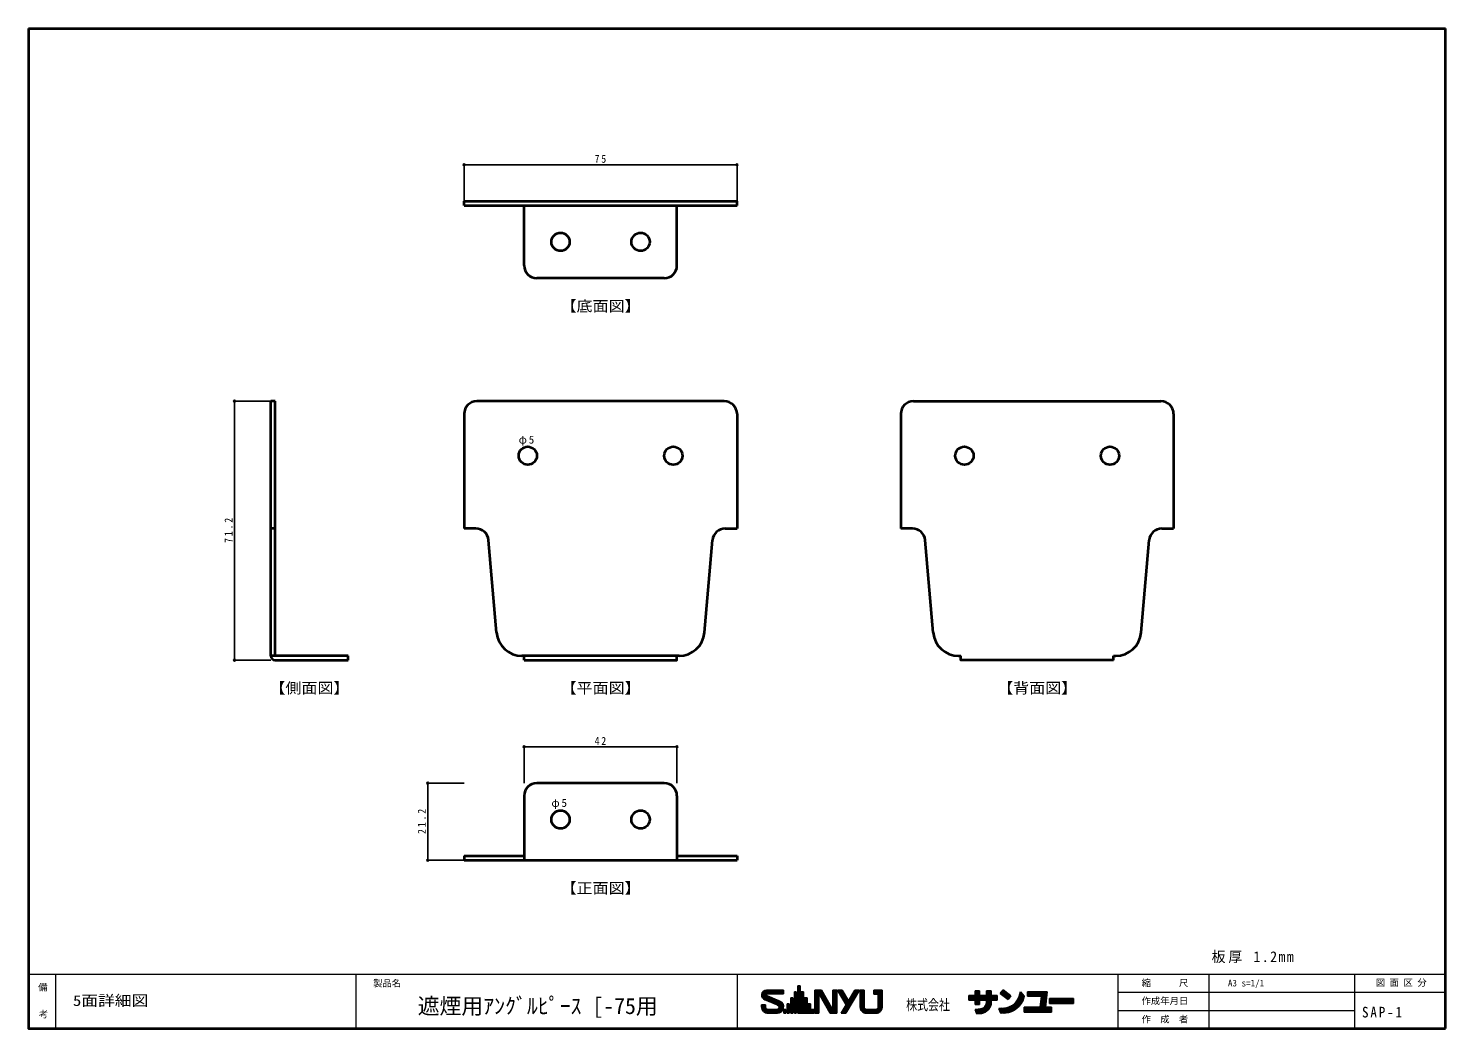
# Model space of a CAD drawing. Units: millimetres on the paper. Extents: x -606 to 595, y -152 to 420.
# Drawn here: x -606 to -216.5, y 145.5 to 420.5 of the extents above; entities that cross this region are included whole.
import ezdxf
from ezdxf.enums import TextEntityAlignment as Align

# ---------------------------------------------------------------- set-up
doc = ezdxf.new("R2010")
doc.units = ezdxf.units.MM
doc.header["$PDMODE"] = 32
doc.header["$PDSIZE"] = 0.5
for name, color, linetype, lineweight in [('0-1_遮煙ﾋﾟｰｽ', 7, 'Continuous', 40), ('0-8_寸法線', 4, 'Continuous', 25), ('F-0', 4, 'Continuous', 25)]:
    doc.layers.add(name, color=color, linetype=linetype, lineweight=lineweight)
doc.layers.add('F-2', color=7, linetype='Continuous')
doc.layers.add('F-3', color=7, linetype='Continuous')
doc.styles.add('ＭＳ ゴシック', font='')
doc.styles.get('ＭＳ ゴシック').set_extended_font_data('MS Gothic')

msp = doc.modelspace()

# ---------------------------------------------------------------- linework, layer by layer
at = {"layer": '0-1_遮煙ﾋﾟｰｽ'}
for p, q in [((-486.25, 373), (-411.25, 373)), ((-486.25, 371.8), (-486.25, 373)), ((-486.25, 371.8), (-411.25, 371.8)), ((-469.75, 355.3), (-469.75, 371.8)), ((-427.75, 355.3), (-427.75, 371.8)), ((-411.25, 371.8), (-411.25, 373)), ((-431.25, 351.8), (-466.25, 351.8)), ((-538.15, 318), (-539.35, 318)), ((-538.15, 248), (-538.15, 318)), ((-414.75, 318), (-482.75, 318)), ((-362.75, 318), (-294.75, 318)), ((-486.25, 314.5), (-486.25, 283)), ((-411.25, 314.5), (-411.25, 283)), ((-366.25, 314.5), (-366.25, 283)), ((-291.25, 314.5), (-291.25, 283)), ((-538.15, 283), (-539.35, 283)), ((-483.019, 283), (-486.25, 283)), ((-414.481, 283), (-411.25, 283)), ((-363.019, 283), (-366.25, 283)), ((-294.481, 283), (-291.25, 283)), ((-477.309, 254.39), (-479.532, 279.805)), ((-420.191, 254.39), (-417.967, 279.805)), ((-357.309, 254.39), (-359.532, 279.805)), ((-300.191, 254.39), (-297.967, 279.805)), ((-538.15, 246.8), (-518.15, 246.8)), ((-518.15, 246.8), (-518.15, 248)), ((-427.164, 248), (-470.336, 248)), ((-469.75, 246.8), (-469.75, 248)), ((-350.336, 248), (-349.75, 248)), ((-307.75, 246.8), (-307.75, 248)), ((-307.75, 248), (-307.164, 248)), ((-431.25, 213), (-466.25, 213)), ((-469.75, 209.5), (-469.75, 191.8)), ((-427.75, 209.5), (-427.75, 191.8)), ((-486.25, 193), (-469.75, 193)), ((-486.25, 193), (-486.25, 191.8)), ((-486.25, 191.8), (-411.25, 191.8)), ((-427.75, 193), (-411.25, 193)), ((-411.25, 193), (-411.25, 191.8))]:
    msp.add_line(p, q, dxfattribs=at)
for points in [[(-518.15, 248), (-539.35, 248), (-539.35, 318)], [(-469.75, 246.8), (-427.75, 246.8), (-427.75, 248)], [(-307.75, 246.8), (-349.75, 246.8), (-349.75, 248)]]:
    msp.add_lwpolyline(points, dxfattribs=at)
for centre in [(-459.75, 361.8), (-437.75, 361.8), (-468.75, 303), (-428.75, 303), (-348.75, 303), (-308.75, 303), (-459.75, 203), (-437.75, 203)]:
    msp.add_circle(centre, 2.5, dxfattribs=at)
for centre, radius, start, end in [((-466.25, 355.3), 3.5, 180, 270), ((-431.25, 355.3), 3.5, 270, 0), ((-482.75, 314.5), 3.5, 90, 180), ((-414.75, 314.5), 3.5, 0, 90), ((-362.75, 314.5), 3.5, 90, 180), ((-294.75, 314.5), 3.5, 0, 90), ((-483.019, 279.5), 3.5, 5, 90), ((-414.481, 279.5), 3.5, 90, 175), ((-363.019, 279.5), 3.5, 5, 90), ((-294.481, 279.5), 3.5, 90, 175), ((-470.336, 255), 7, 185, 270), ((-427.164, 255), 7, 270, 355), ((-350.336, 255), 7, 185, 270), ((-307.164, 255), 7, 270, 355), ((-538.15, 248), 1.2, 180, 270), ((-466.25, 209.5), 3.5, 90, 180), ((-431.25, 209.5), 3.5, 0, 90)]:
    msp.add_arc(centre, radius, start, end, dxfattribs=at)
at = {"layer": '0-8_寸法線'}
for p, q in [((-486.25, 383), (-411.25, 383)), ((-486.25, 383), (-486.25, 373)), ((-411.25, 383), (-411.25, 373)), ((-549.35, 318), (-549.35, 246.8)), ((-549.35, 318), (-539.35, 318)), ((-549.35, 246.8), (-539.35, 246.8)), ((-469.75, 223), (-427.75, 223)), ((-469.75, 223), (-469.75, 213)), ((-427.75, 223), (-427.75, 213)), ((-496.25, 213), (-496.25, 191.8)), ((-496.25, 213), (-486.25, 213)), ((-496.25, 191.8), (-486.25, 191.8))]:
    msp.add_line(p, q, dxfattribs=at)
for p in [(-486.25, 383), (-411.25, 383), (-549.35, 318), (-549.35, 246.8), (-469.75, 223), (-427.75, 223), (-496.25, 213), (-496.25, 191.8)]:
    msp.add_point(p, dxfattribs=at)
at = {"layer": 'F-0', "color": 7, "lineweight": 40}
for p, q in [((-606, 420.5), (-216.5, 420.5)), ((-216.5, 145.5), (-216.5, 420.5)), ((-216.5, 150.5), (-216.5, 150.5))]:
    msp.add_line(p, q, dxfattribs=at)
at = {"layer": 'F-0', "lineweight": 18}
for p, q in [((-606, 160.5), (-216.5, 160.5)), ((-598.5, 160.5), (-598.5, 145.5)), ((-516, 160.5), (-516, 145.5)), ((-411.25, 160.5), (-411.25, 145.5)), ((-306.5, 145.5), (-306.5, 160.5)), ((-281.5, 145.5), (-281.5, 160.5)), ((-241.5, 145.5), (-241.5, 160.5)), ((-306.5, 155.5), (-216.5, 155.5)), ((-306.5, 150.5), (-241.5, 150.5))]:
    msp.add_line(p, q, dxfattribs=at)
at = {"layer": 'F-0'}
for p, q in [((-403.693, 155.95), (-398.487, 155.95)), ((-403.15, 156.072), (-398.487, 156.072)), ((-398.487, 155.039), (-398.487, 156.072)), ((-394.524, 157.271), (-393.924, 157.271)), ((-394.524, 149.744), (-394.524, 157.271)), ((-394.313, 149.744), (-394.313, 157.271)), ((-394.102, 149.744), (-394.102, 157.271)), ((-393.924, 155.606), (-393.924, 157.271)), ((-389.827, 156.072), (-387.996, 156.072)), ((-389.827, 149.744), (-389.827, 156.072)), ((-389.617, 149.744), (-389.617, 156.072)), ((-389.406, 149.744), (-389.406, 156.072)), ((-389.195, 149.744), (-389.195, 156.072)), ((-388.99, 156.096), (-385.422, 149.744)), ((-388.984, 149.744), (-388.984, 156.072)), ((-388.734, 156.072), (-385.18, 149.744)), ((-388.492, 156.072), (-384.938, 149.744)), ((-388.25, 156.072), (-384.782, 149.895)), ((-387.996, 156.072), (-384.898, 150.556)), ((-384.898, 150.556), (-384.898, 156.072)), ((-384.898, 156.072), (-383.832, 156.072)), ((-384.676, 149.744), (-384.676, 156.072)), ((-384.465, 149.744), (-384.465, 156.072)), ((-384.254, 149.744), (-384.254, 156.072)), ((-384.043, 149.744), (-384.043, 156.072)), ((-383.832, 149.744), (-383.832, 156.072)), ((-383.599, 156.072), (-382.36, 156.072)), ((-383.599, 156.072), (-381.222, 152.066)), ((-383.354, 156.072), (-380.97, 152.055)), ((-383.109, 156.072), (-380.847, 152.262)), ((-382.863, 156.072), (-380.724, 152.468)), ((-382.618, 156.072), (-380.602, 152.675)), ((-382.36, 156.072), (-380.602, 153.11)), ((-382.342, 149.744), (-378.586, 156.072)), ((-382.097, 149.744), (-378.34, 156.072)), ((-381.851, 149.744), (-378.095, 156.072)), ((-381.606, 149.744), (-377.85, 156.072)), ((-381.361, 149.744), (-377.604, 156.072)), ((-380.602, 153.11), (-378.844, 156.072)), ((-378.844, 156.072), (-377.604, 156.072)), ((-377.371, 151.409), (-377.371, 156.072)), ((-377.371, 156.072), (-376.305, 156.072)), ((-377.16, 151.281), (-377.16, 156.072)), ((-376.949, 151.281), (-376.949, 156.072)), ((-376.738, 151.281), (-376.738, 156.072)), ((-376.527, 151.281), (-376.527, 156.072)), ((-376.305, 151.409), (-376.305, 156.072)), ((-373.641, 156.072), (-371.376, 156.072)), ((-373.641, 155.006), (-373.641, 156.072)), ((-373.43, 155.006), (-373.43, 156.072)), ((-373.219, 155.006), (-373.219, 156.072)), ((-373.008, 155.006), (-373.008, 156.072)), ((-372.797, 155.006), (-372.797, 156.072)), ((-372.586, 155.006), (-372.586, 156.072)), ((-372.375, 155.006), (-372.375, 156.072)), ((-372.22, 151.281), (-372.22, 156.072)), ((-372.009, 151.281), (-372.009, 156.072)), ((-371.798, 151.281), (-371.798, 156.072)), ((-371.587, 151.281), (-371.587, 156.072)), ((-371.376, 151.409), (-371.376, 156.072)), ((-345.839, 154.627), (-345.839, 155.879)), ((-345.839, 155.879), (-344.587, 155.879)), ((-345.628, 152.155), (-345.628, 155.879)), ((-345.417, 152.155), (-345.417, 155.879)), ((-345.206, 152.155), (-345.206, 155.879)), ((-344.995, 152.155), (-344.995, 155.879)), ((-344.784, 152.155), (-344.784, 155.879)), ((-344.587, 154.627), (-344.587, 155.879)), ((-342.642, 155.879), (-341.39, 155.879)), ((-342.642, 154.627), (-342.642, 155.879)), ((-342.431, 150.469), (-342.431, 155.879)), ((-342.22, 150.676), (-342.22, 155.879)), ((-342.009, 150.928), (-342.009, 155.879)), ((-341.798, 151.249), (-341.798, 155.879)), ((-341.587, 151.699), (-341.587, 155.879)), ((-341.39, 154.627), (-341.39, 155.879)), ((-338.89, 155.15), (-338.127, 156.143)), ((-338.376, 155.819), (-336.234, 154.171)), ((-338.247, 155.986), (-336.105, 154.338)), ((-338.127, 156.143), (-335.984, 154.495)), ((-404.482, 154.684), (-403.141, 154.684)), ((-404.482, 152.075), (-403.45, 152.075)), ((-404.482, 151.476), (-404.482, 152.075)), ((-404.481, 151.942), (-403.449, 151.942)), ((-404.471, 154.895), (-403.113, 154.895)), ((-404.459, 154.473), (-402.928, 154.473)), ((-404.426, 155.106), (-398.487, 155.106)), ((-404.402, 154.262), (-402.42, 154.262)), ((-404.344, 155.317), (-398.487, 155.317)), ((-404.304, 154.051), (-401.911, 154.051)), ((-404.215, 155.528), (-398.487, 155.528)), ((-404.155, 153.84), (-401.403, 153.84)), ((-404.02, 155.739), (-398.487, 155.739)), ((-403.926, 153.629), (-400.894, 153.629)), ((-403.649, 153.474), (-400.116, 152.009)), ((-403.515, 153.418), (-400.386, 153.418)), ((-403.45, 151.442), (-403.45, 152.075)), ((-403.007, 153.207), (-399.877, 153.207)), ((-402.975, 154.492), (-399.555, 153.074)), ((-402.892, 155.039), (-398.487, 155.039)), ((-402.498, 152.997), (-399.393, 152.997)), ((-401.989, 152.786), (-399.088, 152.786)), ((-401.481, 152.575), (-398.881, 152.575)), ((-400.973, 152.364), (-398.733, 152.364)), ((-400.464, 152.153), (-398.625, 152.153)), ((-399.98, 151.942), (-398.551, 151.942)), ((-397.421, 152.364), (-396.877, 152.364)), ((-397.421, 149.744), (-397.421, 152.364)), ((-397.21, 149.744), (-397.21, 152.364)), ((-396.999, 149.744), (-396.999, 152.364)), ((-396.877, 149.744), (-396.877, 152.364)), ((-396.455, 149.744), (-396.455, 153.985)), ((-396.455, 153.985), (-395.911, 153.985)), ((-396.244, 149.744), (-396.244, 153.985)), ((-396.033, 149.744), (-396.033, 153.985)), ((-395.911, 149.744), (-395.911, 153.985)), ((-395.489, 155.606), (-394.945, 155.606)), ((-395.489, 149.744), (-395.489, 155.606)), ((-395.279, 149.744), (-395.279, 155.606)), ((-395.068, 149.744), (-395.068, 155.606)), ((-394.945, 149.744), (-394.945, 155.606)), ((-393.924, 155.606), (-392.958, 155.606)), ((-393.891, 149.744), (-393.891, 155.606)), ((-393.68, 149.744), (-393.68, 155.606)), ((-393.469, 149.744), (-393.469, 155.606)), ((-393.258, 149.744), (-393.258, 155.606)), ((-393.047, 149.744), (-393.047, 155.606)), ((-392.958, 153.985), (-392.958, 155.606)), ((-392.958, 153.985), (-391.992, 153.985)), ((-392.836, 149.744), (-392.836, 153.985)), ((-392.625, 149.744), (-392.625, 153.985)), ((-392.414, 149.744), (-392.414, 153.985)), ((-392.203, 149.744), (-392.203, 153.985)), ((-391.992, 152.364), (-391.992, 153.985)), ((-391.992, 152.364), (-391.026, 152.364)), ((-391.992, 149.744), (-391.992, 152.364)), ((-391.781, 149.744), (-391.781, 152.364)), ((-391.57, 149.744), (-391.57, 152.364)), ((-391.36, 149.744), (-391.36, 152.364)), ((-391.149, 149.744), (-391.149, 152.364)), ((-391.026, 150.743), (-391.026, 152.364)), ((-388.762, 149.744), (-388.762, 155.259)), ((-388.762, 155.259), (-385.664, 149.744)), ((-382.6, 149.744), (-381.222, 152.066)), ((-373.641, 155.006), (-372.442, 155.006)), ((-372.442, 151.409), (-372.442, 155.006)), ((-347.52, 154.627), (-345.839, 154.627)), ((-347.52, 153.309), (-347.52, 154.627)), ((-347.52, 154.574), (-339.775, 154.574)), ((-347.52, 154.363), (-339.775, 154.363)), ((-347.52, 154.152), (-339.775, 154.152)), ((-347.52, 153.941), (-339.775, 153.941)), ((-347.52, 153.73), (-339.775, 153.73)), ((-347.52, 153.52), (-339.775, 153.52)), ((-347.52, 153.309), (-345.839, 153.309)), ((-345.839, 152.155), (-345.839, 153.309)), ((-345.839, 152.155), (-344.587, 152.155)), ((-344.587, 154.627), (-342.642, 154.627)), ((-344.587, 153.309), (-342.642, 153.309)), ((-344.587, 152.155), (-344.587, 153.309)), ((-342.748, 150.38), (-342.748, 152.173)), ((-342.642, 152.78), (-342.642, 153.309)), ((-342.642, 150.38), (-342.642, 152.777)), ((-341.39, 154.627), (-339.775, 154.627)), ((-341.39, 153.309), (-339.775, 153.309)), ((-341.39, 152.785), (-341.39, 153.309)), ((-339.775, 153.309), (-339.775, 154.627)), ((-338.89, 155.15), (-336.748, 153.502)), ((-338.762, 155.317), (-336.619, 153.67)), ((-338.633, 155.485), (-336.491, 153.837)), ((-338.505, 155.652), (-336.362, 154.004)), ((-338.118, 149.765), (-332.448, 153.921)), ((-337.717, 149.797), (-332.563, 153.575)), ((-337.311, 149.833), (-332.714, 153.203)), ((-336.857, 149.904), (-332.918, 152.792)), ((-336.748, 153.502), (-335.984, 154.495)), ((-336.318, 150.038), (-333.208, 152.317)), ((-334.979, 152.327), (-332.348, 154.256)), ((-334.354, 153.047), (-332.366, 154.504)), ((-334.07, 153.516), (-332.504, 154.664)), ((-333.888, 153.912), (-332.642, 154.825)), ((-333.763, 154.265), (-332.779, 154.986)), ((-333.733, 154.364), (-333.348, 155.649)), ((-333.662, 154.6), (-332.917, 155.146)), ((-333.562, 154.935), (-333.055, 155.307)), ((-333.461, 155.271), (-333.193, 155.467)), ((-333.348, 155.649), (-332.298, 154.423)), ((-332.452, 153.908), (-332.298, 154.423)), ((-331.412, 154.396), (-331.412, 155.649)), ((-331.412, 155.649), (-326.042, 155.649)), ((-331.412, 155.438), (-326.277, 155.438)), ((-331.412, 155.227), (-326.512, 155.227)), ((-331.412, 155.016), (-326.747, 155.016)), ((-331.412, 154.805), (-326.982, 154.805)), ((-331.412, 154.594), (-327.217, 154.594)), ((-331.412, 154.396), (-327.571, 154.396)), ((-327.893, 151.43), (-327.571, 154.396)), ((-327.787, 151.311), (-327.441, 154.488)), ((-327.575, 151.311), (-327.217, 154.594)), ((-327.362, 151.311), (-326.982, 154.805)), ((-327.15, 151.311), (-326.747, 155.016)), ((-326.938, 151.311), (-326.512, 155.227)), ((-326.726, 151.311), (-326.277, 155.438)), ((-326.501, 151.43), (-326.042, 155.649)), ((-325.347, 152.452), (-325.347, 153.77)), ((-325.347, 153.77), (-318.755, 153.77)), ((-325.347, 153.612), (-318.755, 153.612)), ((-325.347, 153.401), (-318.755, 153.401)), ((-325.347, 153.19), (-318.755, 153.19)), ((-325.347, 152.979), (-318.755, 152.979)), ((-325.347, 152.768), (-318.755, 152.768)), ((-325.347, 152.557), (-318.755, 152.557)), ((-325.347, 152.452), (-318.755, 152.452)), ((-318.755, 152.452), (-318.755, 153.77)), ((-404.481, 151.731), (-403.449, 151.731)), ((-404.481, 151.52), (-403.449, 151.52)), ((-404.474, 151.309), (-403.436, 151.309)), ((-404.44, 151.098), (-403.354, 151.098)), ((-404.379, 150.887), (-403.152, 150.887)), ((-404.287, 150.676), (-398.682, 150.676)), ((-404.157, 150.465), (-398.812, 150.465)), ((-403.978, 150.254), (-398.99, 150.254)), ((-403.724, 150.043), (-399.244, 150.043)), ((-403.298, 149.832), (-399.671, 149.832)), ((-402.783, 150.776), (-400.25, 150.776)), ((-402.75, 149.744), (-400.075, 149.744)), ((-399.96, 150.887), (-398.59, 150.887)), ((-399.775, 151.731), (-398.506, 151.731)), ((-399.767, 151.098), (-398.529, 151.098)), ((-399.696, 151.52), (-398.488, 151.52)), ((-399.694, 151.309), (-398.495, 151.309)), ((-398.387, 149.744), (-398.387, 150.743)), ((-398.387, 150.743), (-397.843, 150.743)), ((-398.387, 149.744), (-397.843, 149.744)), ((-398.211, 149.744), (-398.211, 150.743)), ((-398, 149.744), (-398, 150.743)), ((-397.843, 149.744), (-397.843, 150.743)), ((-397.421, 149.744), (-396.877, 149.744)), ((-396.455, 149.744), (-395.911, 149.744)), ((-395.489, 149.744), (-394.945, 149.744)), ((-394.524, 149.744), (-390.061, 149.744)), ((-391.026, 150.743), (-390.061, 150.743)), ((-390.938, 149.744), (-390.938, 150.743)), ((-390.727, 149.744), (-390.727, 150.743)), ((-390.516, 149.744), (-390.516, 150.743)), ((-390.305, 149.744), (-390.305, 150.743)), ((-390.094, 149.744), (-390.094, 150.743)), ((-390.061, 149.744), (-390.061, 150.743)), ((-389.827, 149.744), (-388.762, 149.744)), ((-385.664, 149.744), (-383.832, 149.744)), ((-382.6, 149.744), (-381.361, 149.744)), ((-377.371, 151.387), (-377.349, 151.387)), ((-377.366, 151.281), (-376.291, 151.281)), ((-377.336, 151.07), (-376.2, 151.07)), ((-377.278, 150.859), (-375.945, 150.859)), ((-377.187, 150.649), (-371.56, 150.649)), ((-377.058, 150.438), (-371.689, 150.438)), ((-376.878, 150.227), (-371.869, 150.227)), ((-376.618, 150.016), (-372.129, 150.016)), ((-376.153, 149.805), (-372.595, 149.805)), ((-375.706, 150.809), (-373.041, 150.809)), ((-375.706, 149.744), (-373.041, 149.744)), ((-372.802, 150.859), (-371.469, 150.859)), ((-372.547, 151.07), (-371.411, 151.07)), ((-372.456, 151.281), (-371.381, 151.281)), ((-345.788, 150.762), (-344.264, 150.952)), ((-345.788, 150.762), (-345.378, 149.551)), ((-345.719, 150.558), (-341.937, 151.029)), ((-345.65, 150.354), (-342.115, 150.794)), ((-345.581, 150.15), (-342.34, 150.554)), ((-345.512, 149.946), (-342.633, 150.305)), ((-345.443, 149.742), (-343.052, 150.04)), ((-345.378, 149.551), (-344.096, 149.711)), ((-344.257, 150.953), (-341.874, 151.249)), ((-343.439, 151.267), (-341.9, 151.459)), ((-343.149, 151.516), (-341.926, 151.668)), ((-342.96, 151.752), (-341.952, 151.877)), ((-339.28, 151.034), (-337.695, 151.163)), ((-339.28, 151.034), (-338.72, 149.716)), ((-339.186, 150.813), (-338.835, 151.07)), ((-339.101, 150.613), (-338.434, 151.103)), ((-339.017, 150.414), (-338.032, 151.135)), ((-338.932, 150.215), (-337.631, 151.168)), ((-338.847, 150.015), (-337.2, 151.223)), ((-338.762, 149.816), (-336.666, 151.352)), ((-338.72, 149.716), (-337.404, 149.823)), ((-338.52, 149.732), (-335.792, 151.732)), ((-335.586, 150.313), (-333.691, 151.702)), ((-332.301, 150.046), (-332.301, 151.43)), ((-332.301, 151.43), (-327.893, 151.43)), ((-332.301, 151.311), (-324.853, 151.311)), ((-332.301, 151.1), (-324.853, 151.1)), ((-332.301, 150.889), (-324.853, 150.889)), ((-332.301, 150.678), (-324.853, 150.678)), ((-332.301, 150.467), (-324.853, 150.467)), ((-332.301, 150.256), (-324.853, 150.256)), ((-332.301, 150.046), (-324.853, 150.046)), ((-326.501, 151.43), (-324.853, 151.43)), ((-324.853, 150.046), (-324.853, 151.43))]:
    msp.add_line(p, q, dxfattribs=at)
at = {"layer": 'F-0', "color": 7, "lineweight": 40}
msp.add_lwpolyline([(-606, 420.5), (-606, 145.5), (-216.5, 145.5)], dxfattribs=at)
at = {"layer": 'F-0'}
for centre, radius, start, end in [((-403.132, 154.721), 1.35, 90.76968, 251.60579), ((-402.866, 154.755), 0.284, 92.62549, 247.52919), ((-400.318, 151.408), 0.632, 267.5421, 69.85329), ((-400.218, 151.475), 1.731, 269.93188, 67.46921), ((-344.493, 152.789), 1.851, 277.12369, 0.28418), ((-344.493, 152.789), 3.103, 277.45369, 359.92859), ((-337.969, 155.555), 4.4, 273.5696, 344.30289), ((-337.973, 155.558), 5.762, 273.9684, 344.73839), ((-402.75, 151.476), 1.732, 179.99979, 270.00009), ((-402.783, 151.442), 0.666, 179.99979, 270.00009), ((-375.706, 151.409), 1.665, 179.99979, 270.00009), ((-375.706, 151.409), 0.6, 179.99979, 270.00009), ((-373.041, 151.409), 0.6, 270.00009, 0), ((-373.041, 151.409), 1.665, 270.00009, 0)]:
    msp.add_arc(centre, radius, start, end, dxfattribs=at)

# ---------------------------------------------------------------- texts
at = {"layer": '0-1_遮煙ﾋﾟｰｽ', "style": 'ＭＳ ゴシック', "width": 1.1}
for s, p in [('【底面図】', (-459.75, 341.8)), ('【側面図】', (-539.75, 236.8)), ('【平面図】', (-459.75, 236.8)), ('【背面図】', (-339.75, 236.8)), ('【正面図】', (-459.75, 181.8))]:
    msp.add_text(s, height=2.933, dxfattribs=at).set_placement(p, align=Align.BOTTOM_LEFT)
at = {"layer": '0-8_寸法線', "color": 7, "char_height": 2.199, "attachment_point": 7, "style": 'ＭＳ ゴシック'}
for s, insert in [('\\T1.36;\\W0.9;75', (-450.375, 383.5)), ('\\T1.22;φ5', (-471.247, 305.74)), ('\\T1.36;\\W0.9;42', (-450.375, 223.5)), ('\\T1.22;φ5', (-462.25, 205.863))]:
    msp.add_mtext(s, dxfattribs=dict(at, insert=insert))
at = {"layer": '0-8_寸法線', "color": 7, "char_height": 2.199, "attachment_point": 7, "rotation": 90, "style": 'ＭＳ ゴシック'}
for s, insert in [('\\T1.38;\\W0.9;71.2', (-549.85, 279.025)), ('\\T1.38;\\W0.9;21.2', (-496.75, 199.025))]:
    msp.add_mtext(s, dxfattribs=dict(at, insert=insert))
at = {"layer": 'F-0', "color": 7, "style": 'ＭＳ ゴシック', "width": 0.75}
msp.add_text('株式会社', height=2.933, dxfattribs=at).set_placement((-364.76, 149.725), align=Align.BOTTOM_LEFT)
at = {"layer": 'F-0', "color": 7, "insert": (-280.801, 163.507), "char_height": 2.933, "attachment_point": 7, "style": 'ＭＳ ゴシック'}
msp.add_mtext('\\T1.21;\\W0.95;板厚\\~1.2mm', dxfattribs=at)
at = {"layer": 'F-2', "style": 'ＭＳ ゴシック'}
for s, p in [('備', (-603.289, 155.413)), ('製品名', (-511.273, 156.498)), ('縮\u3000\u3000\u3000尺', (-300.057, 156.602)), ('図 面 区 分', (-235.712, 156.684)), ('作成年月日', (-300.057, 151.675)), ('考', (-603.11, 147.99)), ('作\u3000成\u3000者', (-300.057, 146.602))]:
    msp.add_text(s, height=1.833, dxfattribs=at).set_placement(p, align=Align.BOTTOM_LEFT)
at = {"layer": 'F-3', "style": 'ＭＳ ゴシック'}
for s, height, p in [('A3 s=1/1', 1.833, (-276.34, 156.549)), ('遮煙用ｱﾝｸﾞﾙﾋﾟｰｽ [-75用', 4.399, (-498.999, 148.209))]:
    msp.add_text(s, height=height, dxfattribs=at).set_placement(p, align=Align.BOTTOM_LEFT)
at = {"layer": 'F-3', "style": 'ＭＳ ゴシック', "width": 1.15}
msp.add_text('5面詳細図', height=2.933, dxfattribs=at).set_placement((-593.736, 150.868), align=Align.BOTTOM_LEFT)
at = {"layer": 'F-3', "insert": (-239.489, 148.524), "char_height": 2.933, "attachment_point": 7, "style": 'ＭＳ ゴシック'}
msp.add_mtext('\\T1.28;\\W0.9;SAP-1', dxfattribs=at)

doc.saveas('drawing.dxf')
